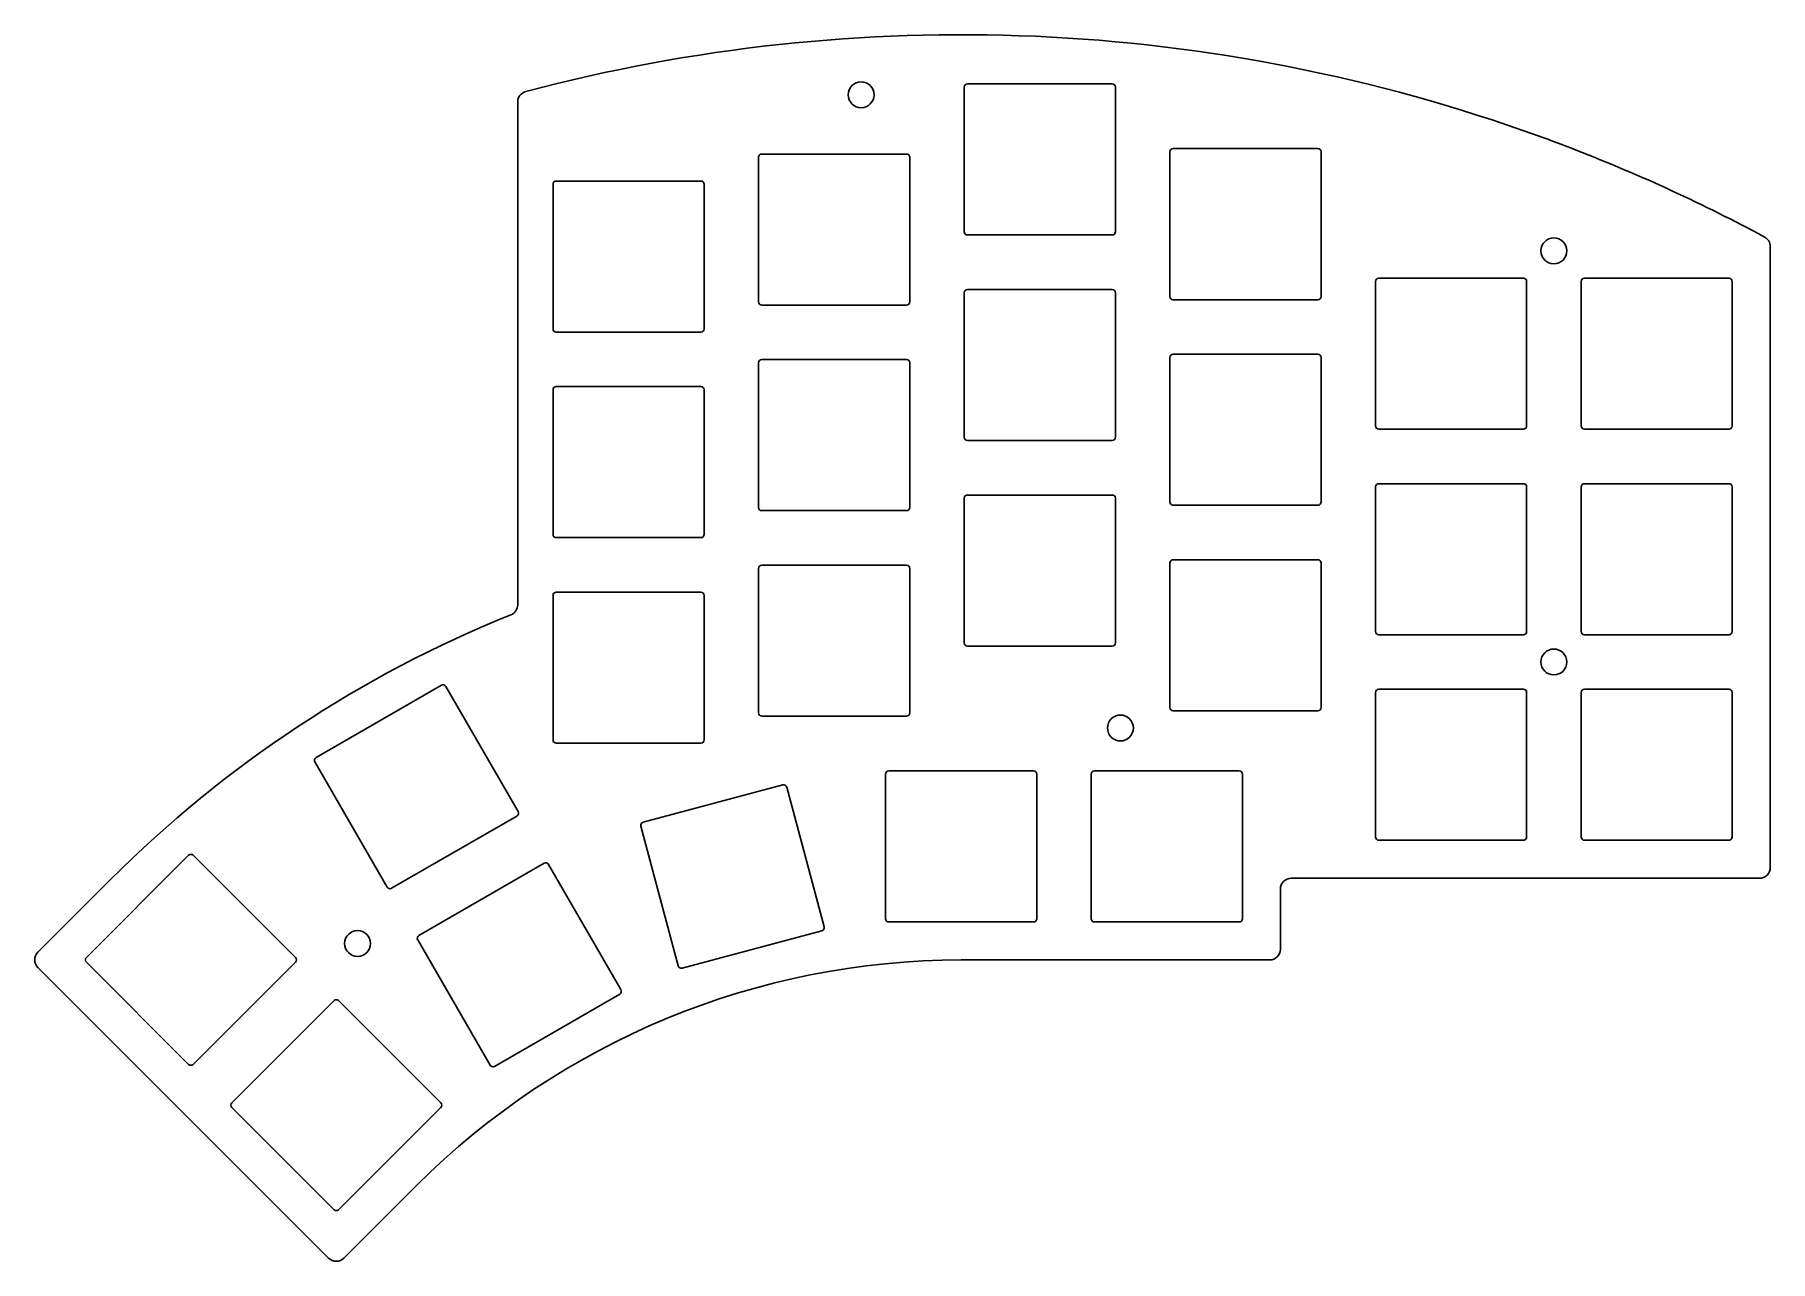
# Model space of a CAD drawing. Extents: x -75 to 86, y -53 to 60.
import ezdxf

# ---------------------------------------------------------------- set-up
doc = ezdxf.new("R2010")
doc.units = 0
doc.layers.add('BLACK', color=7, linetype='CONTINUOUS')

msp = doc.modelspace()

# ---------------------------------------------------------------- linework, layer by layer
at = {"layer": 'BLACK', "linetype": 'CONTINUOUS'}
for p, q in [((11.212309, 55.353504), (11.212309, 41.953504)), ((24.912309, 55.653504), (11.512309, 55.653504)), ((25.212309, 41.953504), (25.212309, 55.353504)), ((-30.162691, 7.384762), (-30.162691, 53.979722)), ((-7.837691, 48.853504), (-7.837691, 35.453504)), ((5.862309, 49.153504), (-7.537691, 49.153504)), ((6.162309, 35.453504), (6.162309, 48.853504)), ((30.262309, 49.353504), (30.262309, 35.953504)), ((43.962309, 49.653504), (30.562309, 49.653504)), ((44.262309, 35.953504), (44.262309, 49.353504)), ((-13.187691, 46.653504), (-26.587691, 46.653504)), ((-26.887691, 46.353504), (-26.887691, 32.953504)), ((-12.887691, 32.953504), (-12.887691, 46.353504)), ((11.512309, 41.653504), (24.912309, 41.653504)), ((85.887309, 40.582251), (85.887309, -16.971496)), ((49.312309, 37.353504), (49.312309, 23.953504)), ((63.012309, 37.653504), (49.612309, 37.653504)), ((63.312309, 23.953504), (63.312309, 37.353504)), ((68.362309, 37.353494), (68.362309, 23.953494)), ((82.062309, 37.653494), (68.662309, 37.653494)), ((82.362309, 23.953494), (82.362309, 37.353494)), ((11.212309, 36.303504), (11.212309, 22.903504)), ((24.912309, 36.603504), (11.512309, 36.603504)), ((25.212309, 22.903504), (25.212309, 36.303504)), ((30.562309, 35.653504), (43.962309, 35.653504)), ((-7.537691, 35.153504), (5.862309, 35.153504)), ((-26.587691, 32.653504), (-13.187691, 32.653504)), ((43.962309, 30.603504), (30.562309, 30.603504)), ((-7.837691, 29.803504), (-7.837691, 16.403504)), ((5.862309, 30.103504), (-7.537691, 30.103504)), ((6.162309, 16.403504), (6.162309, 29.803504)), ((30.262309, 30.303504), (30.262309, 16.903504)), ((44.262309, 16.903504), (44.262309, 30.303504)), ((-13.187691, 27.603504), (-26.587691, 27.603504)), ((-26.887691, 27.303504), (-26.887691, 13.903504)), ((-12.887691, 13.903504), (-12.887691, 27.303504)), ((11.512309, 22.603504), (24.912309, 22.603504)), ((49.612309, 23.653504), (63.012309, 23.653504)), ((68.662309, 23.653494), (82.062309, 23.653494)), ((49.312309, 18.303504), (49.312309, 4.903504)), ((63.012309, 18.603504), (49.612309, 18.603504)), ((63.312309, 4.903504), (63.312309, 18.303504)), ((68.362309, 18.303494), (68.362309, 4.903494)), ((82.062309, 18.603494), (68.662309, 18.603494)), ((82.362309, 4.903494), (82.362309, 18.303494)), ((-7.537691, 16.103504), (5.862309, 16.103504)), ((11.212309, 17.253504), (11.212309, 3.853504)), ((24.912309, 17.553504), (11.512309, 17.553504)), ((25.212309, 3.853504), (25.212309, 17.253504)), ((30.562309, 16.603504), (43.962309, 16.603504)), ((-26.587691, 13.603504), (-13.187691, 13.603504)), ((43.962309, 11.553504), (30.562309, 11.553504)), ((-7.837691, 10.753504), (-7.837691, -2.646496)), ((5.862309, 11.053504), (-7.537691, 11.053504)), ((6.162309, -2.646496), (6.162309, 10.753504)), ((30.262309, 11.253504), (30.262309, -2.146496)), ((44.262309, -2.146496), (44.262309, 11.253504)), ((-26.887691, 8.253504), (-26.887691, -5.146496)), ((-13.187691, 8.553504), (-26.587691, 8.553504)), ((-12.887691, -5.146496), (-12.887691, 8.253504)), ((11.512309, 3.553504), (24.912309, 3.553504)), ((49.612309, 4.603504), (63.012309, 4.603504)), ((68.662309, 4.603494), (82.062309, 4.603494)), ((-48.838231, -6.775473), (-37.233491, -0.075473)), ((-36.823683, -0.185281), (-30.123683, -11.790021)), ((49.312309, -0.746496), (49.312309, -14.146496)), ((63.012309, -0.446496), (49.612309, -0.446496)), ((63.312309, -14.146496), (63.312309, -0.746496)), ((68.362309, -0.746506), (68.362309, -14.146506)), ((82.062309, -0.446506), (68.662309, -0.446506)), ((82.362309, -14.146506), (82.362309, -0.746506)), ((-7.537691, -2.946496), (5.862309, -2.946496)), ((30.562309, -2.446496), (43.962309, -2.446496)), ((-26.587691, -5.446496), (-13.187691, -5.446496)), ((-42.248039, -18.790021), (-48.948039, -7.185281)), ((17.626418, -8.016324), (4.226418, -8.016324)), ((23.276418, -8.016324), (36.676418, -8.016324)), ((-5.604307, -9.310563), (-18.547713, -12.778739)), ((-1.768708, -22.466102), (-5.236884, -9.522696)), ((3.926418, -8.316324), (3.926418, -21.716324)), ((17.926418, -21.716324), (17.926418, -8.316324)), ((22.976418, -21.716324), (22.976418, -8.316324)), ((36.976418, -8.316324), (36.976418, -21.716324)), ((-30.233491, -12.199829), (-41.838231, -18.899829)), ((-18.759845, -13.146162), (-15.29167, -26.089568)), ((49.612309, -14.446496), (63.012309, -14.446496)), ((68.662309, -14.446506), (82.062309, -14.446506)), ((-70.125384, -25.314311), (-60.650153, -15.83908)), ((-60.225889, -15.83908), (-50.750658, -25.314311)), ((-39.313231, -23.273257), (-27.708491, -16.573257)), ((-27.298683, -16.683065), (-20.598683, -28.287805)), ((-74.615512, -24.819336), (-67.88032, -18.084144)), ((40.501418, -18.971496), (40.501418, -24.541324)), ((84.887309, -17.971496), (41.501418, -17.971496)), ((4.226418, -22.016324), (17.626418, -22.016324)), ((36.676418, -22.016324), (23.276418, -22.016324)), ((-32.723039, -35.287805), (-39.423039, -23.683065)), ((-14.924247, -26.3017), (-1.98084, -22.833525)), ((39.501418, -25.541324), (10.926418, -25.541324)), ((-47.674744, -53.174318), (-74.615512, -26.233549)), ((-60.650153, -35.213805), (-70.125384, -25.738575)), ((-60.225889, -35.213805), (-50.750658, -25.738575)), ((-20.708491, -28.697613), (-32.313231, -35.397613)), ((-47.179769, -29.309464), (-56.655, -38.784695)), ((-37.280274, -38.784695), (-46.755505, -29.309464)), ((-56.655, -39.208959), (-47.179769, -48.68419)), ((-46.755505, -48.68419), (-37.280274, -39.208959)), ((-39.525338, -46.439126), (-46.26053, -53.174318))]:
    msp.add_line(p, q, dxfattribs=at)
at = {"layer": 'BLACK'}
for centre in [(1.6589, 54.649999), (65.837309, 40.178494), (65.837309, 2.078494), (25.6759, -4.039999), (-44.994945, -24.012743)]:
    msp.add_circle(centre, 1.2, dxfattribs=at)
for centre, radius, start, end in [((10.926417, -96.890891), 157.105986, 70.10660713, 104.88068429), ((-29.162689, 53.979721), 1.000001, 104.88074002, 179.99996156), ((11.512321, 55.353491), 0.300013, 90.00238722, 179.99761278), ((24.912249, 55.353444), 0.30006, 0.01136141, 89.98863859), ((10.92539, -96.893572), 157.108856, 68.73550852, 70.10658752), ((-7.537691, 48.853504), 0.3, 90, 180), ((5.862297, 48.853492), 0.300012, 0.00229174, 89.99770826), ((30.562361, 49.353451), 0.300053, 90.01002501, 179.98997499), ((43.962249, 49.353444), 0.30006, 0.01136141, 89.98863859), ((10.926847, -96.889955), 157.104957, 61.71961451, 68.73552528), ((-26.587691, 46.353504), 0.3, 90, 180), ((-13.187691, 46.353504), 0.3, 0, 90), ((11.512299, 41.953494), 0.299991, -180.00181442, -89.99818558), ((24.912361, 41.953451), 0.299948, -90.01002852, 0.01002852), ((84.887145, 40.582153), 1.000164, 0.0055808, 61.71398785), ((49.612361, 37.353451), 0.300053, 90.01002501, 179.98997499), ((63.012249, 37.353444), 0.30006, 0.01136141, 89.98863859), ((68.662306, 37.353496), 0.299998, -270.00047747, -179.99952253), ((82.062254, 37.353439), 0.300055, 0.01040684, 89.98959316), ((-7.537691, 35.453504), 0.3, -180, -90), ((5.862321, 35.453491), 0.299988, -90.00238742, 0.00238742), ((11.512321, 36.303491), 0.300013, 90.00238722, 179.99761278), ((24.912249, 36.303444), 0.30006, 0.01136141, 89.98863859), ((30.562299, 35.953494), 0.299991, -180.00181442, -89.99818558), ((43.962361, 35.953451), 0.299948, -90.01002852, 0.01002852), ((-26.587691, 32.953504), 0.3, -180, -90), ((-13.187691, 32.953504), 0.3, -90, 0), ((30.562361, 30.303451), 0.300053, 90.01002501, 179.98997499), ((43.962249, 30.303444), 0.30006, 0.01136141, 89.98863859), ((-7.537691, 29.803504), 0.3, 90, 180), ((5.862297, 29.803492), 0.300012, 0.00229174, 89.99770826), ((-26.587691, 27.303504), 0.3, 90, 180), ((-13.187691, 27.303504), 0.3, 0, 90), ((11.512299, 22.903494), 0.299991, -180.00181442, -89.99818558), ((24.912361, 22.903451), 0.299948, -90.01002852, 0.01002852), ((49.612299, 23.953494), 0.299991, -180.00181442, -89.99818558), ((63.012361, 23.953451), 0.299948, -90.01002852, 0.01002852), ((68.662254, 23.953439), 0.299946, -180.01041062, -89.98958938), ((82.062306, 23.953496), 0.300003, -89.99952254, -0.00047746), ((49.612361, 18.303451), 0.300053, 90.01002501, 179.98997499), ((63.012249, 18.303444), 0.30006, 0.01136141, 89.98863859), ((68.662306, 18.303496), 0.299998, -270.00047747, -179.99952253), ((82.062254, 18.303439), 0.300055, 0.01040684, 89.98959316), ((-7.537691, 16.403504), 0.3, -180, -90), ((5.862321, 16.403491), 0.299988, -90.00238742, 0.00238742), ((11.512321, 17.253491), 0.300013, 90.00238722, 179.99761278), ((24.912249, 17.253444), 0.30006, 0.01136141, 89.98863859), ((30.562299, 16.903494), 0.299991, -180.00181442, -89.99818558), ((43.962361, 16.903451), 0.299948, -90.01002852, 0.01002852), ((-26.587691, 13.903504), 0.3, -180, -90), ((-13.187691, 13.903504), 0.3, -90, 0), ((30.562361, 11.253451), 0.300053, 90.01002501, 179.98997499), ((43.962249, 11.253444), 0.30006, 0.01136141, 89.98863859), ((-7.537691, 10.753504), 0.3, 90, 180), ((5.862297, 10.753492), 0.300012, 0.00229174, 89.99770826), ((-26.587691, 8.253504), 0.3, 90, 180), ((-13.187691, 8.253504), 0.3, 0, 90), ((10.926417, -96.89088), 111.449557, 111.98063691, 135.00000024), ((-31.162686, 7.384759), 0.999996, -68.01947719, 0.00015653), ((49.612299, 4.903494), 0.299991, -180.00181442, -89.99818558), ((63.012361, 4.903451), 0.299948, -90.01002852, 0.01002852), ((68.662254, 4.903439), 0.299946, -180.01041062, -89.98958938), ((82.062306, 4.903496), 0.300003, -89.99952254, -0.00047746), ((11.512299, 3.853494), 0.299991, -180.00181442, -89.99818558), ((24.912361, 3.853451), 0.299948, -90.01002852, 0.01002852), ((-37.083491, -0.335281), 0.3, 29.99996382, 119.99996382), ((49.612361, -0.746548), 0.300053, 90.01002501, 179.98997499), ((63.012249, -0.746555), 0.30006, 0.01136141, 89.98863859), ((68.662306, -0.746503), 0.299998, -270.00047747, -179.99952253), ((82.062254, -0.74656), 0.300055, 0.01040684, 89.98959316), ((-7.537691, -2.646496), 0.3, -180, -90), ((5.862321, -2.646508), 0.299988, -90.00238742, 0.00238742), ((30.562299, -2.146505), 0.299991, -180.00181442, -89.99818558), ((43.962361, -2.146548), 0.299948, -90.01002852, 0.01002852), ((-26.587691, -5.146496), 0.3, -180, -90), ((-13.187691, -5.146496), 0.3, -90, 0), ((-48.688231, -7.035281), 0.3, -240.00003618, -150.00003618), ((4.226391, -8.316297), 0.299973, -270.00515708, -179.99484292), ((17.626368, -8.316374), 0.30005, 0.00954771, 89.99045229), ((23.276352, -8.316258), 0.299934, -270.01260785, -179.98739215), ((36.676368, -8.316374), 0.30005, 0.00954771, 89.99045229), ((-5.526662, -9.600341), 0.3, 14.99985591, 104.99985591), ((-30.383491, -11.940021), 0.3, -60.00003618, 29.99996382), ((-18.470068, -13.068515), 0.299999, -255.00023633, -164.99981794), ((49.612299, -14.146505), 0.299991, -180.00181442, -89.99818558), ((63.012361, -14.146548), 0.299948, -90.01002852, 0.01002852), ((68.662254, -14.14656), 0.299946, -180.01041062, -89.98958938), ((82.062306, -14.146503), 0.300003, -89.99952254, -0.00047746), ((-60.438021, -16.051212), 0.3, 45, 135), ((-27.558491, -16.833065), 0.3, 29.99996382, 119.99996382), ((84.887361, -16.971548), 0.999948, -90.00300819, 0.00300819), ((-41.988231, -18.640021), 0.3, -150.00003618, -60.00003618), ((41.501466, -18.971544), 1.000048, 90.00275007, 179.99724993), ((-2.058488, -22.543746), 0.300002, -74.99963347, 14.99957919), ((4.226418, -21.716324), 0.3, -180, -90), ((17.626352, -21.716258), 0.300066, -89.9873977, -0.0126023), ((23.276368, -21.716374), 0.29995, -180.00955089, -89.99044911), ((36.676352, -21.716258), 0.300066, -89.9873977, -0.0126023), ((-39.163231, -23.533065), 0.3, -240.00003618, -150.00003618), ((-73.908405, -25.526442), 1, -224.99997974, -135.00002026), ((-69.913252, -25.526443), 0.3, -225, -135), ((-50.96279, -25.526443), 0.3, -45, 45), ((10.926418, -96.89088), 71.349557, 90.00000012, 135.00000069), ((39.501352, -24.541258), 1.000066, -89.99621873, -0.00378127), ((-15.001892, -26.011921), 0.3, -164.9999349, -75.00011938), ((-20.858491, -28.437805), 0.3, -60.00003618, 29.99996382), ((-46.967637, -29.521596), 0.3, 45, 135), ((-60.438021, -35.001673), 0.3, -135, -45), ((-32.463231, -35.137805), 0.3, -150.00003618, -60.00003618), ((-56.442868, -38.996827), 0.3, -225, -135), ((-37.492406, -38.996827), 0.3, -45, 45), ((-46.967637, -48.472058), 0.3, -135, -45), ((-46.967637, -52.46721), 1.000001, -134.99995949, -45.00004051)]:
    msp.add_arc(centre, radius, start, end, dxfattribs=at)

doc.saveas('drawing.dxf')
